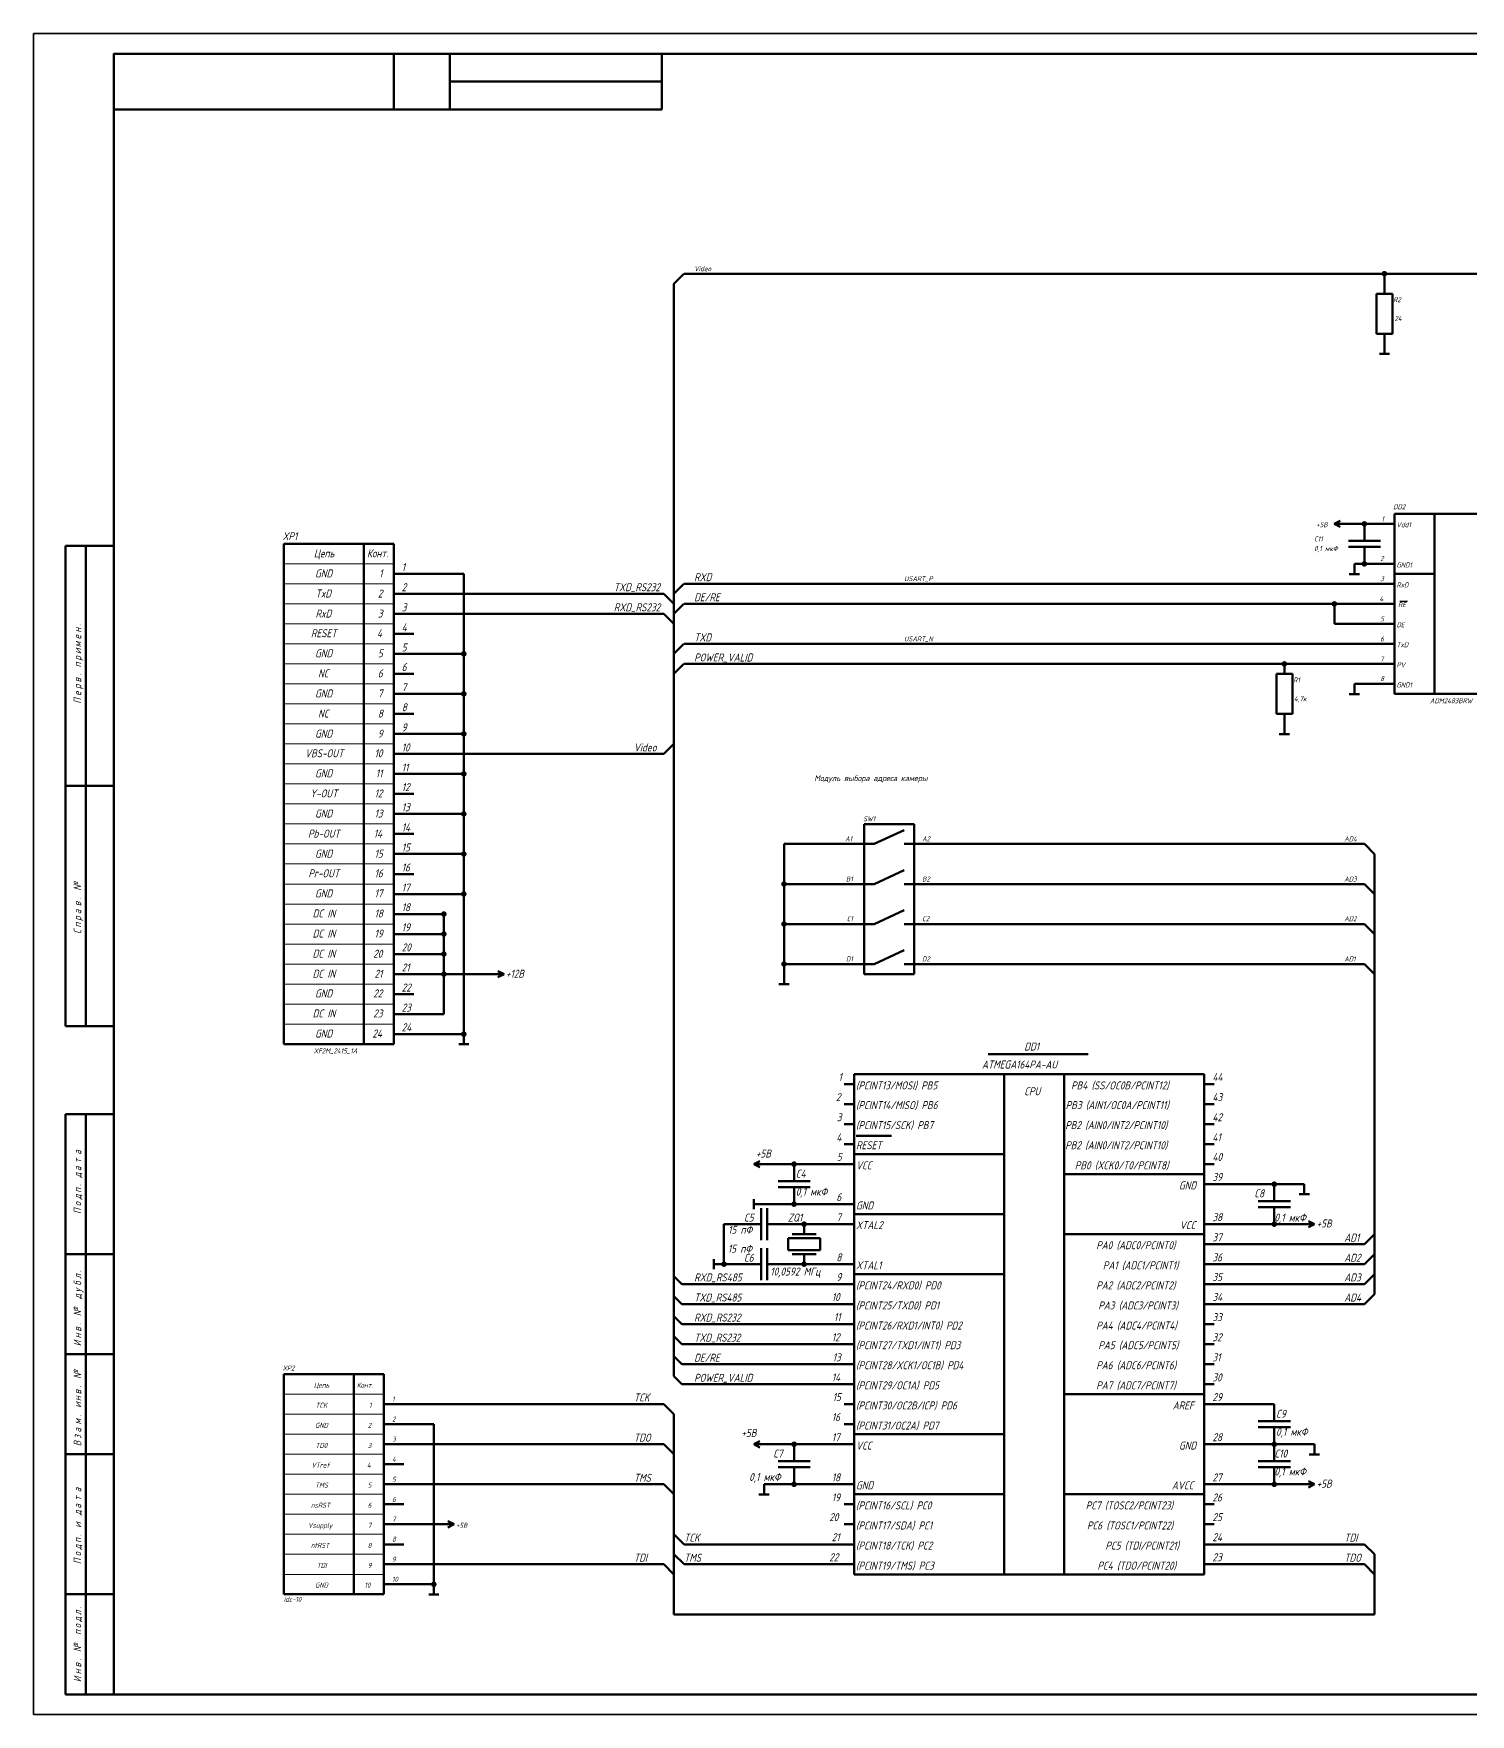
# Model space of a CAD drawing. Header units: inches. Extents: x 0 to 1073, y -1 to 420.
# Drawn here: x 0 to 359, y 0 to 420 of the extents above; entities that cross this region are included whole.
import ezdxf

# ---------------------------------------------------------------- set-up
doc = ezdxf.new("R2010")
doc.units = ezdxf.units.IN
for name, color, linetype, lineweight in [('bus', 5, 'Continuous', 80), ('OSN25', 2, 'Continuous', 20), ('OSN50', 3, 'Continuous', 50), ('TEXT', 1, 'Continuous', 30)]:
    doc.layers.add(name, color=color, linetype=linetype, lineweight=lineweight)
doc.layers.add('Sheet', color=255, linetype='Continuous')
doc.styles.add('E', font='simplex.shx', dxfattribs={"width": 0.8, "oblique": 15})

msp = doc.modelspace()

# ---------------------------------------------------------------- hatches: boundary and pattern name
at = {"layer": 'OSN50'}
for points in [[(338.2, 360, 1), (336.8, 360, 1)], [(333.2, 297.49, 1), (331.8, 297.49, 1)], [(333.2, 287.5, 1), (331.8, 287.5, 1)], [(325.7, 277.5, 1), (324.3, 277.5, 1)], [(108.21, 265, 1), (106.81, 265, 1)], [(313.21, 262.5, 1), (311.81, 262.5, 1)], [(108.21, 255, 1), (106.81, 255, 1)], [(108.21, 245, 1), (106.81, 245, 1)], [(108.21, 235, 1), (106.81, 235, 1)], [(108.21, 225, 1), (106.81, 225, 1)], [(108.21, 214.99, 1), (106.81, 214.99, 1)], [(188.21, 207.49, 1), (186.81, 207.49, 1)], [(108.21, 205, 1), (106.81, 205, 1)], [(103.22, 199.99, 1), (101.82, 199.99, 1)], [(188.21, 197.5, 1), (186.81, 197.5, 1)], [(103.22, 195, 1), (101.82, 195, 1)], [(103.22, 190, 1), (101.82, 190, 1)], [(103.22, 184.99, 1), (101.82, 184.99, 1)], [(188.21, 187.5, 1), (186.81, 187.5, 1)], [(108.21, 169.99, 1), (106.81, 169.99, 1)], [(190.71, 137.5, 1), (189.31, 137.5, 1)], [(310.7, 132.49, 1), (309.3, 132.49, 1)], [(190.71, 127.5, 1), (189.31, 127.5, 1)], [(193.22, 122.5, 1), (191.82, 122.5, 1)], [(310.7, 122.5, 1), (309.3, 122.5, 1)], [(173.21, 112.5, 1), (171.81, 112.5, 1)], [(193.22, 112.5, 1), (191.82, 112.5, 1)], [(190.71, 67.5, 1), (189.31, 67.5, 1)], [(310.7, 67.5, 1), (309.3, 67.5, 1)], [(190.71, 57.49, 1), (189.31, 57.49, 1)], [(310.7, 57.49, 1), (309.3, 57.49, 1)], [(100.71, 32.5, 1), (99.31, 32.5, 1)]]:
    msp.add_hatch(color=256, dxfattribs=at).paths.add_polyline_path(points)

# ---------------------------------------------------------------- linework, layer by layer
at = {"layer": 'bus'}
for p, q in [((160.01, 357.49), (160.01, 84.5)), ((335.01, 214.99), (335.01, 105)), ((160.01, 25), (160.01, 75)), ((335.01, 40), (335.01, 25)), ((335.01, 25), (160.01, 25))]:
    msp.add_line(p, q, dxfattribs=at)
at = {"layer": 'OSN25'}
for p, q in [((0.03, 420), (594, 420)), ((0.03, 0), (0.03, 420)), ((90.02, 287.5), (62.52, 287.5)), ((90.02, 282.5), (62.52, 282.5)), ((90.02, 277.5), (62.52, 277.5)), ((90.02, 272.5), (62.52, 272.5)), ((90.02, 267.5), (62.52, 267.5)), ((90.02, 262.5), (62.52, 262.5)), ((90.02, 257.5), (62.52, 257.5)), ((90.02, 252.5), (62.52, 252.5)), ((90.02, 247.5), (62.52, 247.5)), ((90.02, 242.5), (62.52, 242.5)), ((90.02, 237.5), (62.52, 237.5)), ((90.02, 232.5), (62.52, 232.5)), ((90.02, 227.5), (62.52, 227.5)), ((90.02, 222.5), (62.52, 222.5)), ((90.02, 217.5), (62.52, 217.5)), ((90.02, 212.5), (62.52, 212.5)), ((90.02, 207.5), (62.52, 207.5)), ((90.02, 202.5), (62.52, 202.5)), ((90.02, 197.5), (62.52, 197.5)), ((90.02, 192.49), (62.52, 192.49)), ((90.02, 187.5), (62.52, 187.5)), ((90.02, 182.5), (62.52, 182.5)), ((90.02, 177.49), (62.52, 177.49)), ((90.02, 172.5), (62.52, 172.5)), ((87.52, 79.99), (62.52, 79.99)), ((87.52, 75), (62.52, 75)), ((87.52, 70), (62.52, 70)), ((87.52, 64.99), (62.52, 64.99)), ((87.52, 60), (62.52, 60)), ((87.52, 55), (62.52, 55)), ((87.52, 49.99), (62.52, 49.99)), ((87.52, 45), (62.52, 45)), ((87.52, 40), (62.52, 40)), ((87.52, 34.99), (62.52, 34.99)), ((594, 0), (0.03, 0))]:
    msp.add_line(p, q, dxfattribs=at)
at = {"layer": 'OSN50'}
for p, q in [((20.03, 415), (20.03, 4.99)), ((20.04, 414.98), (588.98, 414.98)), ((90.02, 401), (90.02, 415)), ((104.02, 401), (104.02, 415)), ((157.01, 401), (157.01, 415)), ((104.02, 408), (157.01, 408)), ((20.02, 401), (90.02, 401)), ((90.02, 401), (104.02, 401)), ((104.02, 401), (157.01, 401)), ((160.01, 357.5), (162.51, 360)), ((337.5, 360), (162.52, 360)), ((337.5, 360), (337.5, 357.49)), ((405, 360), (337.5, 360)), ((337.5, 355), (337.5, 357.49)), ((337.5, 357.49), (337.5, 357.49)), ((339.5, 355), (335.5, 355)), ((335.5, 355), (335.5, 345)), ((339.5, 345), (339.5, 355)), ((335.5, 345), (339.5, 345)), ((337.5, 345), (337.5, 342.49)), ((337.5, 342.49), (337.5, 339.96)), ((336.24, 339.96), (338.77, 339.96)), ((324.96, 297.49), (326.49, 298.26)), ((340, 255), (340, 300)), ((340, 300), (370, 300)), ((350.01, 300), (350.01, 255)), ((324.96, 297.49), (326.49, 296.73)), ((327.51, 297.49), (324.96, 297.49)), ((327.51, 297.49), (332.5, 297.49)), ((332.5, 293.39), (332.5, 297.49)), ((332.5, 297.49), (335.01, 297.49)), ((340, 297.49), (335.01, 297.49)), ((8.02, 292), (20.02, 292)), ((8.02, 171.99), (8.02, 291.99)), ((13.03, 171.99), (13.03, 291.99)), ((62.52, 167.5), (62.52, 292.5)), ((62.52, 292.5), (90.02, 292.5)), ((82.52, 292.5), (82.52, 167.5)), ((90.02, 292.5), (90.02, 167.5)), ((336.51, 293.24), (328.5, 293.24)), ((328.5, 291.74), (336.51, 291.74)), ((332.5, 291.6), (332.5, 287.5)), ((330, 287.5), (330, 284.95)), ((332.5, 287.5), (330, 287.5)), ((335.01, 287.5), (332.5, 287.5)), ((340, 287.5), (335.01, 287.5)), ((90.02, 285), (95.02, 285)), ((95.02, 285), (107.51, 285)), ((107.51, 285), (107.51, 265)), ((160.01, 280), (162.51, 282.5)), ((335.01, 282.49), (162.52, 282.49)), ((328.74, 284.95), (331.27, 284.95)), ((340, 282.49), (335.01, 282.49)), ((350.01, 285), (340, 285)), ((90.02, 280), (95.02, 280)), ((157.52, 280), (95.02, 280)), ((157.52, 280), (160.01, 277.5)), ((160.01, 275), (162.51, 277.5)), ((162.52, 277.5), (325, 277.5)), ((325, 272.5), (325, 277.5)), ((325, 277.5), (335.01, 277.5)), ((340, 277.5), (335.01, 277.5)), ((90.02, 275), (95.02, 275)), ((95.02, 275), (157.52, 275)), ((157.52, 275), (160.01, 272.5)), ((90.02, 270), (95.02, 270)), ((335.01, 272.5), (325, 272.5)), ((340, 272.5), (335.01, 272.5)), ((90.02, 265), (95.02, 265)), ((95.02, 265), (107.51, 265)), ((107.51, 265), (107.51, 255)), ((160.01, 265), (162.51, 267.5)), ((162.52, 267.49), (335.01, 267.49)), ((340, 267.49), (335.01, 267.49)), ((160.01, 260), (162.51, 262.5)), ((162.52, 262.5), (312.51, 262.5)), ((312.51, 259.99), (312.51, 262.5)), ((335.01, 262.5), (312.51, 262.5)), ((340, 262.5), (335.01, 262.5)), ((90.02, 260), (95.02, 260)), ((314.51, 259.99), (310.51, 259.99)), ((310.51, 259.99), (310.51, 250)), ((314.51, 250), (314.51, 259.99)), ((330, 257.5), (330, 254.95)), ((330, 257.5), (335.01, 257.5)), ((340, 257.5), (335.01, 257.5)), ((90.02, 255), (95.02, 255)), ((95.02, 255), (107.51, 255)), ((107.51, 255), (107.51, 244.99)), ((328.74, 254.95), (331.27, 254.95)), ((340, 255), (370, 255)), ((90.02, 250), (95.02, 250)), ((310.51, 250), (314.51, 250)), ((312.51, 250), (312.51, 247.5)), ((90.02, 245), (95.02, 245)), ((95.02, 245), (107.51, 245)), ((107.51, 244.99), (107.51, 235)), ((311.24, 244.95), (313.78, 244.95)), ((312.51, 247.5), (312.51, 244.95)), ((90.02, 240), (95.02, 240)), ((95.02, 240), (157.52, 240)), ((157.52, 240), (160.01, 242.5)), ((8.02, 232), (20.02, 232)), ((90.02, 235), (95.02, 235)), ((95.02, 235), (107.51, 235)), ((107.51, 235), (107.51, 225)), ((90.02, 230), (95.02, 230)), ((90.02, 225), (95.02, 225)), ((95.02, 225), (107.51, 225)), ((107.51, 225), (107.51, 214.99)), ((90.02, 220), (95.02, 220)), ((207.52, 222.49), (220.01, 222.49)), ((207.52, 184.99), (207.52, 222.49)), ((207.52, 222.49), (207.52, 222.49)), ((210.01, 217.5), (217.51, 220.99)), ((220.01, 222.49), (220.01, 184.99)), ((90.02, 215), (95.02, 215)), ((95.02, 215), (107.51, 215)), ((107.51, 214.99), (107.51, 205)), ((202.51, 217.5), (187.51, 217.5)), ((187.51, 217.5), (187.51, 207.49)), ((207.51, 217.5), (202.51, 217.5)), ((207.51, 217.5), (210.01, 217.5)), ((217.51, 217.5), (220.01, 217.5)), ((220.01, 217.5), (225.01, 217.5)), ((225.01, 217.5), (332.5, 217.5)), ((332.5, 217.5), (335.01, 214.99)), ((90.02, 210), (95.02, 210)), ((210.01, 207.49), (217.51, 210.99)), ((202.51, 207.5), (187.51, 207.5)), ((187.51, 207.49), (187.51, 197.5)), ((207.51, 207.5), (202.51, 207.5)), ((207.51, 207.5), (210.01, 207.5)), ((217.51, 207.49), (220.01, 207.49)), ((220.01, 207.49), (225.01, 207.49)), ((332.5, 207.49), (225.01, 207.49)), ((332.5, 207.49), (335.01, 205)), ((90.02, 205), (95.02, 205)), ((107.51, 205), (95.02, 205)), ((107.51, 205), (107.51, 169.99)), ((90.02, 199.99), (95.02, 199.99)), ((95.02, 199.99), (102.52, 199.99)), ((102.52, 199.99), (102.52, 195)), ((202.51, 197.5), (187.51, 197.5)), ((187.51, 197.5), (187.51, 187.5)), ((207.52, 197.5), (202.51, 197.5)), ((207.52, 197.5), (210.01, 197.5)), ((210.01, 197.5), (217.51, 201)), ((217.51, 197.5), (220.01, 197.5)), ((220.01, 197.5), (225.01, 197.5)), ((225.01, 197.5), (332.5, 197.5)), ((332.5, 197.5), (335.01, 195)), ((90.02, 195), (95.02, 195)), ((102.52, 195), (95.02, 195)), ((102.52, 195), (102.52, 190)), ((90.02, 190), (95.02, 190)), ((95.02, 190), (102.52, 190)), ((102.52, 190), (102.52, 184.99)), ((210.01, 187.5), (217.51, 190.99)), ((90.02, 184.99), (95.02, 184.99)), ((95.02, 184.99), (102.52, 184.99)), ((115.01, 184.99), (102.52, 184.99)), ((102.52, 184.99), (102.52, 175)), ((115.01, 184.99), (117.56, 184.99)), ((117.56, 184.99), (116.03, 185.76)), ((117.56, 184.99), (116.03, 184.23)), ((202.51, 187.5), (187.51, 187.5)), ((187.51, 187.5), (187.51, 184.99)), ((187.51, 184.99), (187.51, 182.46)), ((207.52, 187.5), (202.51, 187.5)), ((207.52, 187.5), (210.01, 187.5)), ((220.01, 184.99), (207.52, 184.99)), ((217.51, 187.5), (220.01, 187.5)), ((220.01, 187.5), (225.01, 187.5)), ((332.5, 187.5), (225.01, 187.5)), ((332.5, 187.5), (335.01, 184.99)), ((186.25, 182.46), (188.78, 182.46)), ((90.02, 180), (95.02, 180)), ((90.02, 175), (95.02, 175)), ((102.52, 175), (95.02, 175)), ((20.03, 171.99), (8.02, 171.99)), ((90.02, 169.99), (95.02, 169.99)), ((95.02, 169.99), (107.51, 169.99)), ((107.51, 169.99), (107.51, 167.46)), ((90.02, 167.5), (62.52, 167.5)), ((106.25, 167.46), (108.79, 167.46)), ((238.51, 165), (263.51, 165)), ((205.01, 34.99), (205.01, 160)), ((205.01, 160), (292.51, 160)), ((242.5, 34.99), (242.5, 160)), ((257.5, 34.99), (257.5, 160)), ((292.51, 160), (292.51, 34.99)), ((205.01, 157.5), (202.51, 157.5)), ((292.51, 157.5), (295, 157.5)), ((205.01, 152.5), (202.51, 152.5)), ((292.51, 152.5), (295, 152.5)), ((8.02, 4.99), (8.02, 150)), ((8.02, 150), (20.03, 150)), ((13.03, 4.99), (13.03, 150)), ((205.01, 147.49), (202.51, 147.49)), ((292.51, 147.49), (295, 147.49)), ((207.23, 144.53), (205.52, 144.53)), ((208.73, 144.53), (207.23, 144.53)), ((210.44, 144.53), (208.73, 144.53)), ((211.96, 144.53), (210.44, 144.53)), ((214.36, 144.53), (211.96, 144.53)), ((205.01, 142.5), (202.51, 142.5)), ((202.51, 142.5), (202.51, 142.5)), ((205.01, 139.99), (242.5, 139.99)), ((292.51, 142.5), (295, 142.5)), ((179.97, 137.5), (181.5, 138.25)), ((179.97, 137.5), (181.5, 136.74)), ((182.51, 137.5), (179.97, 137.5)), ((190.01, 137.5), (182.51, 137.5)), ((190.01, 133.39), (190.01, 137.5)), ((202.51, 137.5), (190.01, 137.5)), ((205.01, 137.5), (202.51, 137.5)), ((292.51, 135), (257.5, 135)), ((292.51, 137.5), (295, 137.5)), ((194.02, 133.25), (186.01, 133.25)), ((186.01, 131.75), (194.02, 131.75)), ((190.01, 131.59), (190.01, 127.5)), ((292.51, 132.49), (295, 132.49)), ((295, 132.49), (310, 132.49)), ((310, 128.39), (310, 132.49)), ((317.5, 132.49), (310, 132.49)), ((317.5, 132.49), (317.5, 129.96)), ((179.97, 128.77), (179.97, 126.22)), ((182.51, 127.5), (179.97, 127.5)), ((181.76, 126.49), (181.76, 118.5)), ((182.51, 127.5), (190.01, 127.5)), ((183.27, 118.5), (183.27, 126.49)), ((190.01, 127.5), (202.51, 127.5)), ((205.01, 127.5), (202.51, 127.5)), ((314.01, 128.24), (306, 128.24)), ((306, 126.74), (314.01, 126.74)), ((310, 126.6), (310, 122.5)), ((316.23, 129.96), (318.78, 129.96)), ((172.51, 112.5), (172.51, 122.5)), ((172.51, 122.5), (177.52, 122.5)), ((181.62, 122.5), (177.52, 122.5)), ((183.41, 122.5), (187.51, 122.5)), ((187.51, 122.5), (192.52, 122.5)), ((192.52, 120), (192.52, 122.5)), ((192.52, 122.5), (202.51, 122.5)), ((205.01, 122.5), (202.51, 122.5)), ((205.01, 124.99), (242.5, 124.99)), ((292.51, 122.5), (295, 122.5)), ((295, 122.5), (310, 122.5)), ((310, 122.5), (317.5, 122.5)), ((317.5, 122.5), (320.05, 122.5)), ((320.05, 122.5), (318.52, 123.25)), ((320.05, 122.5), (318.52, 121.74)), ((188.52, 118.99), (188.52, 115.99)), ((188.52, 118.99), (196.51, 118.99)), ((195.51, 120), (189.51, 120)), ((196.51, 118.99), (196.51, 115.99)), ((292.51, 120), (257.5, 120)), ((332.5, 117.49), (335.01, 120)), ((8.02, 115), (20.03, 115)), ((169.98, 113.77), (169.98, 111.22)), ((181.76, 116.5), (181.76, 108.49)), ((183.27, 108.49), (183.27, 116.5)), ((196.51, 115.99), (188.52, 115.99)), ((189.51, 115), (192.52, 115)), ((192.52, 115), (192.52, 112.5)), ((195.51, 115), (192.52, 115)), ((292.51, 117.49), (295, 117.49)), ((295, 117.49), (332.5, 117.49)), ((332.5, 112.5), (335.01, 115)), ((162.01, 107.5), (160.01, 109.49)), ((172.51, 112.5), (169.98, 112.5)), ((177.52, 112.5), (172.51, 112.5)), ((181.62, 112.5), (177.52, 112.5)), ((183.41, 112.5), (187.51, 112.5)), ((187.51, 112.5), (192.52, 112.5)), ((192.52, 112.5), (202.51, 112.5)), ((205.01, 112.5), (202.51, 112.5)), ((205.01, 109.99), (242.5, 109.99)), ((292.51, 112.5), (295, 112.5)), ((332.5, 112.5), (295, 112.5)), ((335.01, 109.99), (332.5, 107.5)), ((162.01, 107.5), (202.51, 107.5)), ((205.01, 107.5), (202.51, 107.5)), ((202.51, 107.5), (202.51, 107.5)), ((292.51, 107.5), (295, 107.5)), ((295, 107.5), (332.5, 107.5)), ((335.01, 105), (332.5, 102.49)), ((160.01, 104.49), (162.01, 102.49)), ((162.01, 102.49), (202.51, 102.49)), ((205.01, 102.49), (202.51, 102.49)), ((202.51, 102.49), (202.51, 102.49)), ((292.51, 102.49), (295, 102.49)), ((332.5, 102.49), (295, 102.49)), ((160.01, 99.5), (162.01, 97.5)), ((162.01, 97.5), (202.51, 97.5)), ((205.01, 97.5), (202.51, 97.5)), ((292.51, 97.5), (295, 97.5)), ((160.01, 94.49), (162.01, 92.5)), ((162.01, 92.5), (202.51, 92.5)), ((205.01, 92.5), (202.51, 92.5)), ((292.51, 92.5), (295, 92.5)), ((8.02, 90), (20.03, 90)), ((162.01, 87.49), (160.01, 89.49)), ((160.01, 89.49), (160.01, 89.49)), ((62.52, 30), (62.52, 85)), ((62.52, 85), (87.52, 85)), ((80.02, 85), (80.02, 30)), ((87.52, 85), (87.52, 30)), ((162.01, 82.5), (160.01, 84.5)), ((162.01, 87.49), (202.51, 87.49)), ((205.01, 87.49), (202.51, 87.49)), ((292.51, 87.49), (295, 87.49)), ((162.01, 82.5), (202.51, 82.5)), ((205.01, 82.5), (202.51, 82.5)), ((292.51, 79.99), (257.5, 79.99)), ((292.51, 82.5), (295, 82.5)), ((87.52, 77.5), (92.52, 77.5)), ((92.52, 77.5), (157.52, 77.5)), ((157.52, 77.5), (160.01, 75)), ((205.01, 77.5), (202.51, 77.5)), ((292.51, 77.5), (295, 77.5)), ((295, 77.5), (310, 77.5)), ((310, 73.39), (310, 77.5)), ((87.52, 72.49), (92.52, 72.49)), ((92.52, 72.49), (100.01, 72.49)), ((100.01, 72.49), (100.01, 32.5)), ((205.01, 72.49), (202.51, 72.49)), ((314.01, 73.25), (306, 73.25)), ((306, 71.75), (314.01, 71.75)), ((310, 71.59), (310, 67.5)), ((87.52, 67.5), (92.52, 67.5)), ((92.52, 67.5), (157.52, 67.5)), ((157.52, 67.5), (160.01, 64.99)), ((179.97, 67.5), (181.5, 68.26)), ((179.97, 67.5), (181.5, 66.73)), ((182.51, 67.5), (179.97, 67.5)), ((190.01, 67.5), (182.51, 67.5)), ((190.01, 63.4), (190.01, 67.5)), ((202.51, 67.5), (190.01, 67.5)), ((205.01, 67.5), (202.51, 67.5)), ((205.01, 70), (242.5, 70)), ((292.51, 67.5), (295, 67.5)), ((295, 67.5), (310, 67.5)), ((310, 63.4), (310, 67.5)), ((320.01, 67.5), (310, 67.5)), ((320.01, 67.5), (320.01, 64.95)), ((8.02, 64.99), (20.03, 64.99)), ((194.02, 63.24), (186.01, 63.24)), ((314.01, 63.24), (306, 63.24)), ((318.74, 64.95), (321.28, 64.95)), ((87.52, 62.5), (92.52, 62.5)), ((186.01, 61.74), (194.02, 61.74)), ((190.01, 61.59), (190.01, 57.49)), ((306, 61.74), (314.01, 61.74)), ((310, 61.59), (310, 57.49)), ((87.52, 57.49), (92.52, 57.49)), ((157.52, 57.49), (92.52, 57.49)), ((157.52, 57.49), (160.01, 55)), ((181.24, 54.96), (183.79, 54.96)), ((182.51, 57.49), (182.51, 54.96)), ((182.51, 57.49), (190.01, 57.49)), ((202.51, 57.49), (190.01, 57.49)), ((205.01, 57.49), (202.51, 57.49)), ((205.01, 55), (242.5, 55)), ((292.51, 55), (257.5, 55)), ((292.51, 57.49), (295, 57.49)), ((295, 57.49), (310, 57.49)), ((310, 57.49), (317.5, 57.49)), ((317.5, 57.49), (320.05, 57.49)), ((320.05, 57.49), (318.52, 58.26)), ((320.05, 57.49), (318.52, 56.73)), ((87.52, 52.5), (92.52, 52.5)), ((205.01, 52.5), (202.51, 52.5)), ((292.51, 52.5), (295, 52.5)), ((87.52, 47.5), (92.52, 47.5)), ((102.52, 47.5), (92.52, 47.5)), ((102.52, 47.5), (105.06, 47.5)), ((105.06, 47.5), (103.53, 48.25)), ((105.06, 47.5), (103.53, 46.74)), ((205.01, 47.5), (202.51, 47.5)), ((292.51, 47.5), (295, 47.5)), ((87.52, 42.49), (92.52, 42.49)), ((160.01, 45), (162.52, 42.49)), ((162.52, 42.49), (202.51, 42.49)), ((205.01, 42.49), (202.51, 42.49)), ((292.51, 42.49), (295, 42.49)), ((332.5, 42.49), (295, 42.49)), ((332.5, 42.49), (335.01, 40)), ((160.01, 40), (162.52, 37.5)), ((87.52, 37.5), (92.52, 37.5)), ((92.52, 37.5), (157.52, 37.5)), ((157.52, 37.5), (160.01, 34.99)), ((162.52, 37.5), (162.52, 37.5)), ((162.52, 37.5), (167.01, 37.5)), ((167.01, 37.5), (167.01, 37.5)), ((167.01, 37.5), (202.51, 37.5)), ((205.01, 37.5), (202.51, 37.5)), ((292.51, 34.99), (205.01, 34.99)), ((292.51, 37.5), (295, 37.5)), ((332.5, 37.5), (295, 37.5)), ((332.5, 37.5), (335.01, 34.99)), ((8.02, 30), (20.03, 30)), ((87.52, 30), (62.52, 30)), ((87.52, 32.5), (92.52, 32.5)), ((92.52, 32.5), (100.01, 32.5)), ((98.75, 29.95), (101.3, 29.95)), ((100.01, 32.5), (100.01, 29.95)), ((20.03, 4.99), (8.02, 4.99)), ((20.04, 4.99), (588.98, 4.99))]:
    msp.add_line(p, q, dxfattribs=at)
at = {"layer": 'Sheet'}
for p, q in [((0.03, 420), (0.03, 0)), ((594, 420), (0.03, 420)), ((0.03, 420), (0.03, 420)), ((0.03, 420), (0.03, 420)), ((0.03, 420), (594, 420)), ((0.03, 0), (0.03, 420)), ((0.03, 420), (0.03, 420)), ((0.03, 420), (0.03, 0)), ((594, 420), (0.03, 420)), ((0.03, 420), (0.03, 420)), ((0.03, 420), (0.03, 420)), ((0.03, 420), (0.03, 420)), ((0.03, 0), (594, 0)), ((594, 0), (0.03, 0)), ((0.03, 0), (594, 0))]:
    msp.add_line(p, q, dxfattribs=at)

# ---------------------------------------------------------------- texts
at = {"layer": 'TEXT', "style": 'E', "oblique": 15, "width": 0.8}
for s, height, p in [('Video', 1.254, (165.04, 360.63)), ('R2', 1.254, (339.7, 352.89)), ('24', 1.254, (340.01, 348.19)), ('DD2', 1.254, (339.7, 301.15)), ('1', 1.25, (336.77, 298.12)), ('XP1', 2, (62.19, 293.41)), ('C11', 1.254, (319.94, 293.1)), ('+5В', 1.254, (320.47, 296.66)), ('Vdd1', 1.254, (340.53, 296.66)), ('Цепь', 2, (70.03, 289.13)), ('Конт.', 2, (83.3, 289.13)), ('0,1 мкФ', 1.254, (319.94, 290.7)), ('GND', 2, (70.34, 284.11)), ('1', 2, (86.34, 284.11)), ('1', 2, (91.98, 285.68)), ('2', 1.25, (336.46, 288.19)), ('GND1', 1.254, (340.53, 286.62)), ('2', 2, (91.98, 280.66)), ('TXD_RS232', 2, (144.97, 280.66)), ('RXD', 2, (165.04, 283.17)), ('USART_P', 1.254, (217.51, 283.17)), ('3', 1.25, (336.46, 283.17)), ('RxD', 1.254, (340.53, 281.6)), ('TxD', 2, (70.45, 279.09)), ('2', 2, (86.02, 279.09)), ('3', 2, (91.98, 275.64)), ('RXD_RS232', 2, (144.97, 275.64)), ('DE/RE', 2, (165.04, 278.15)), ('4', 1.25, (336.25, 278.15)), ('%%ORE', 1.254, (340.92, 276.69)), ('RxD', 2, (70.45, 274.08)), ('3', 2, (86.02, 274.08)), ('5', 1.25, (336.46, 273.14)), ('RESET', 2, (69.3, 269.16)), ('4', 2, (85.81, 269.16)), ('4', 2, (91.98, 270.63)), ('TXD', 2, (165.04, 268.12)), ('USART_N', 1.254, (217.51, 268.12)), ('6', 1.25, (336.46, 268.12)), ('DE', 1.254, (340.53, 271.67)), ('GND', 2, (70.34, 264.15)), ('5', 2, (86.02, 264.15)), ('5', 2, (91.98, 265.61)), ('POWER_VALID', 2, (165.04, 263.1)), ('TxD', 1.254, (340.53, 266.66)), ('NC', 2, (71.08, 259.13)), ('6', 2, (86.02, 259.13)), ('6', 2, (91.98, 260.7)), ('7', 1.25, (336.46, 263.1)), ('PV', 1.254, (340.53, 261.64)), ('7', 2, (91.98, 255.68)), ('R1', 1.254, (314.72, 257.87)), ('8', 1.25, (336.46, 258.19)), ('GND1', 1.254, (340.53, 256.62)), ('GND', 2, (70.34, 254.11)), ('7', 2, (86.02, 254.11)), ('8', 2, (91.98, 250.66)), ('4,7к', 1.254, (314.93, 253.17)), ('ADM2483BRW', 1.254, (348.9, 252.66)), ('NC', 2, (71.08, 249.09)), ('8', 2, (86.02, 249.09)), ('GND', 2, (70.34, 244.08)), ('9', 2, (86.02, 244.08)), ('9', 2, (91.98, 245.64)), ('VBS-OUT', 2, (67.83, 239.16)), ('10', 2, (85.19, 239.16)), ('10', 2, (91.98, 240.63)), ('Video', 2, (149.99, 240.63)), ('GND', 2, (70.34, 234.15)), ('11', 2, (85.5, 234.15)), ('11', 2, (91.98, 235.61)), ('Y-OUT', 2, (69.09, 229.13)), ('12', 2, (85.19, 229.13)), ('12', 2, (91.98, 230.7)), ('Модуль выбора адреса камеры', 1.4634, (195.04, 233.21)), ('13', 2, (91.98, 225.68)), ('GND', 2, (70.34, 224.11)), ('13', 2, (85.19, 224.11)), ('14', 2, (91.98, 220.66)), ('SW1', 1.254, (207.27, 223.17)), ('Pb-OUT', 2, (68.57, 219.09)), ('14', 2, (84.98, 219.09)), ('A1', 1.254, (202.77, 218.15)), ('A2', 1.254, (222.01, 218.15)), ('AD4', 1.254, (327.47, 218.15)), ('GND', 2, (70.34, 214.08)), ('15', 2, (85.19, 214.08)), ('15', 2, (91.98, 215.64)), ('Pr-OUT', 2, (68.67, 209.16)), ('16', 2, (85.19, 209.16)), ('16', 2, (91.98, 210.63)), ('GND', 2, (70.34, 204.15)), ('17', 2, (85.19, 204.15)), ('17', 2, (91.98, 205.61)), ('B1', 1.254, (202.98, 208.12)), ('B2', 1.254, (222.01, 208.12)), ('AD3', 1.254, (327.47, 208.12)), ('18', 2, (91.98, 200.7)), ('DC IN', 2, (69.72, 199.13)), ('18', 2, (85.19, 199.13)), ('19', 2, (91.98, 195.68)), ('C1', 1.254, (203.19, 198.19)), ('C2', 1.254, (222.01, 198.19)), ('AD2', 1.254, (327.47, 198.19)), ('DC IN', 2, (69.72, 194.11)), ('19', 2, (85.19, 194.11)), ('DC IN', 2, (69.72, 189.09)), ('20', 2, (84.87, 189.09)), ('20', 2, (91.98, 190.66)), ('D1', 1.254, (202.98, 188.15)), ('D2', 1.254, (222.01, 188.15)), ('AD1', 1.254, (327.47, 188.15)), ('DC IN', 2, (69.72, 184.08)), ('21', 2, (85.19, 184.08)), ('21', 2, (91.98, 185.64)), ('+12В', 2, (118.01, 184.08)), ('GND', 2, (70.34, 179.16)), ('22', 2, (84.87, 179.16)), ('22', 2, (91.98, 180.63)), ('23', 2, (91.98, 175.61)), ('DC IN', 2, (69.72, 174.15)), ('23', 2, (84.87, 174.15)), ('24', 2, (91.98, 170.7)), ('GND', 2, (70.34, 169.13)), ('24', 2, (84.66, 169.13)), ('DD1', 2, (247.51, 165.89)), ('1', 2, (201.1, 158.26)), ('ATMEGA164PA-AU', 2, (236.95, 161.39)), ('44', 2, (294.54, 158.26)), ('(PCINT13/MOSI) PB5', 2, (205.49, 156.17)), ('CPU', 2, (247.51, 154.7)), ('PB4 (SS/OC0B/PCINT12)', 2, (259.22, 156.17)), ('2', 2, (200.47, 153.24)), ('(PCINT14/MISO) PB6', 2, (205.49, 151.25)), ('PB3 (AIN1/OC0A/PCINT11)', 2, (257.86, 151.25)), ('43', 2, (294.54, 153.24)), ('3', 2, (200.68, 148.22)), ('(PCINT15/SCK) PB7', 2, (205.49, 146.24)), ('PB2 (AIN0/INT2/PCINT10)', 2, (257.75, 146.24)), ('42', 2, (294.54, 148.22)), ('4', 2, (200.58, 143.21)), ('RESET', 2, (205.49, 141.22)), ('PB2 (AIN0/INT2/PCINT10)', 2, (257.75, 141.22)), ('41', 2, (294.54, 143.21)), ('+5В', 2, (180.48, 139.14)), ('5', 2, (200.68, 138.29)), ('40', 2, (294.54, 138.29)), ('C4', 2, (190.44, 134.11)), ('VCC', 2, (205.49, 136.2)), ('PB0 (XCK0/T0/PCINT8)', 2, (260.16, 136.2)), ('39', 2, (294.54, 133.28)), ('0,1 мкФ', 2, (190.44, 129.62)), ('6', 2, (200.58, 128.26)), ('GND', 2, (286.18, 131.18)), ('C8', 2, (305, 129.2)), ('GND', 2, (205.49, 126.17)), ('15 пФ', 2, (173.52, 120.1)), ('C5', 2, (177.48, 123.14)), ('ZQ1', 2, (188.45, 123.14)), ('7', 2, (200.58, 123.24)), ('XTAL2', 2, (205.49, 121.25)), ('VCC', 2, (286.39, 121.25)), ('38', 2, (294.54, 123.24)), ('0,1 мкФ', 2, (310.01, 123.14)), ('+5В', 2, (320.57, 121.67)), ('PA0 (ADC0/PCINT0)', 2, (265.49, 116.24)), ('37', 2, (294.54, 118.22)), ('AD1', 2, (327.47, 118.12)), ('15 пФ', 2, (173.46, 115.37)), ('C6', 2, (177.48, 113.1)), ('8', 2, (200.58, 113.21)), ('PA1 (ADC1/PCINT1)', 2, (267.16, 111.22)), ('36', 2, (294.54, 113.21)), ('AD2', 2, (327.47, 113.1)), ('RXD_RS485', 2, (165.04, 108.19)), ('10,0592 МГц', 2, (184.07, 109.66)), ('9', 2, (200.58, 108.29)), ('XTAL1', 2, (205.49, 111.22)), ('35', 2, (294.54, 108.29)), ('AD3', 2, (327.47, 108.19)), ('TXD_RS485', 2, (165.04, 103.17)), ('10', 2, (199.43, 103.28)), ('(PCINT24/RXD0) PD0', 2, (205.49, 106.2)), ('PA2 (ADC2/PCINT2)', 2, (265.49, 106.2)), ('34', 2, (294.54, 103.28)), ('AD4', 2, (327.47, 103.17)), ('(PCINT25/TXD0) PD1', 2, (205.49, 101.18)), ('PA3 (ADC3/PCINT3)', 2, (266.01, 101.18)), ('RXD_RS232', 2, (165.04, 98.15)), ('11', 2, (199.95, 98.26)), ('(PCINT26/RXD1/INT0) PD2', 2, (205.49, 96.17)), ('PA4 (ADC4/PCINT4)', 2, (265.49, 96.17)), ('33', 2, (294.54, 98.26)), ('TXD_RS232', 2, (165.04, 93.14)), ('12', 2, (199.43, 93.24)), ('(PCINT27/TXD1/INT1) PD3', 2, (205.49, 91.25)), ('PA5 (ADC5/PCINT5)', 2, (266.01, 91.25)), ('32', 2, (294.54, 93.24)), ('DE/RE', 2, (165.04, 88.12)), ('13', 2, (199.64, 88.22)), ('(PCINT28/XCK1/OC1B) PD4', 2, (205.49, 86.24)), ('PA6 (ADC6/PCINT6)', 2, (265.49, 86.24)), ('31', 2, (294.54, 88.22)), ('XP2', 1.254, (62.19, 85.92)), ('POWER_VALID', 2, (165.04, 83.1)), ('14', 2, (199.43, 83.21)), ('30', 2, (294.54, 83.21)), ('Цепь', 1.254, (70.03, 81.64)), ('Конт.', 1.254, (80.8, 81.64)), ('TCK', 2, (149.99, 78.19)), ('15', 2, (199.64, 78.29)), ('(PCINT29/OC1A) PD5', 2, (205.49, 81.22)), ('PA7 (ADC7/PCINT7)', 2, (265.49, 81.22)), ('29', 2, (294.54, 78.29)), ('TCK', 1.254, (70.45, 76.62)), ('1', 1.25, (83.83, 76.62)), ('1', 1.25, (89.58, 78.19)), ('(PCINT30/OC2B/ICP) PD6', 2, (205.49, 76.2)), ('AREF', 2, (284.61, 76.2)), ('C9', 2, (310.43, 74.11)), ('GND', 1.254, (70.34, 71.6)), ('2', 1.25, (83.51, 71.6)), ('2', 1.25, (89.58, 73.17)), ('16', 2, (199.43, 73.28)), ('(PCINT31/OC2A) PD7', 2, (205.49, 71.18)), ('0,1 мкФ', 2, (310.43, 69.62)), ('TD0', 1.254, (70.45, 66.59)), ('3', 1.25, (83.51, 66.59)), ('3', 1.25, (89.58, 68.15)), ('TDO', 2, (149.99, 68.15)), ('+5В', 2, (176.84, 69.33)), ('17', 2, (199.43, 68.26)), ('VCC', 2, (205.49, 66.17)), ('GND', 2, (286.18, 66.17)), ('28', 2, (294.54, 68.26)), ('4', 1.25, (89.58, 63.14)), ('C7', 2, (184.79, 64.18)), ('C10', 2, (310.01, 64.18)), ('VTref', 1.254, (69.4, 61.67)), ('4', 1.25, (83.3, 61.67)), ('5', 1.25, (89.58, 58.12)), ('TMS', 2, (149.99, 58.12)), ('0,1 мкФ', 2, (178.79, 58.33)), ('18', 2, (199.43, 58.22)), ('27', 2, (294.54, 58.22)), ('0,1 мкФ', 2, (310.01, 59.69)), ('TMS', 1.254, (70.34, 56.66)), ('5', 1.25, (83.51, 56.66)), ('19', 2, (199.43, 53.21)), ('GND', 2, (205.49, 56.24)), ('AVCC', 2, (284.41, 56.24)), ('26', 2, (294.54, 53.21)), ('+5В', 2, (320.57, 56.66)), ('nsRST', 1.254, (69.3, 51.64)), ('6', 1.25, (83.51, 51.64)), ('6', 1.25, (89.58, 53.1)), ('(PCINT16/SCL) PC0', 2, (205.49, 51.22)), ('PC7 (TOSC2/PCINT23)', 2, (262.87, 51.22)), ('Vsupply', 1.254, (68.57, 46.62)), ('7', 1.25, (83.51, 46.62)), ('7', 1.25, (89.58, 48.19)), ('+5В', 1.254, (105.57, 46.62)), ('20', 2, (198.8, 48.29)), ('(PCINT17/SDA) PC1', 2, (205.49, 46.2)), ('PC6 (TOSC1/PCINT22)', 2, (263.19, 46.2)), ('25', 2, (294.54, 48.29)), ('ntRST', 1.254, (69.3, 41.6)), ('8', 1.25, (83.51, 41.6)), ('8', 1.25, (89.58, 43.17)), ('TCK', 2, (162.53, 43.17)), ('21', 2, (199.43, 43.28)), ('(PCINT18/TCK) PC2', 2, (205.49, 41.18)), ('PC5 (TDI/PCINT21)', 2, (267.79, 41.18)), ('24', 2, (294.54, 43.28)), ('TDI', 2, (327.47, 43.17)), ('TDI', 1.254, (70.76, 36.59)), ('9', 1.25, (83.51, 36.59)), ('9', 1.25, (89.58, 38.15)), ('TDI', 2, (149.99, 38.15)), ('TMS', 2, (162.53, 38.15)), ('22', 2, (198.8, 38.26)), ('(PCINT19/TMS) PC3', 2, (205.49, 36.17)), ('PC4 (TDO/PCINT20)', 2, (265.8, 36.17)), ('23', 2, (294.54, 38.26)), ('TDO', 2, (327.47, 38.15)), ('10', 1.254, (89.58, 33.14)), ('GND', 1.254, (70.34, 31.67)), ('10', 1.254, (82.68, 31.67)), ('idc-10', 1.254, (62.5, 28.12))]:
    msp.add_text(s, height=height, dxfattribs=at).set_placement(p)
for s, p in [('н', (11.92, 270.31)), ('е', (11.92, 268.64)), ('.', (11.92, 271.99)), ('м', (11.92, 266.66)), ('и', (11.92, 264.98)), ('р', (11.92, 263.31)), ('п', (11.92, 261.64)), ('в', (11.92, 257.87)), ('р', (11.92, 256.2)), ('.', (11.92, 259.55)), ('П', (11.92, 252.54)), ('е', (11.92, 254.53)), ('№', (11.92, 205.82)), ('в', (11.92, 201.95)), ('.', (11.92, 203.62)), ('а', (11.92, 199.97)), ('п', (11.92, 196.62)), ('р', (11.92, 198.29)), ('С', (11.92, 195.05)), ('а', (11.92, 139.86)), ('т', (11.92, 137.77)), ('а', (11.92, 135.78)), ('д', (11.92, 134.11)), ('п', (11.92, 130.35)), ('.', (11.92, 132.02)), ('П', (11.92, 125.02)), ('д', (11.92, 128.68)), ('о', (11.92, 127)), ('л', (11.92, 108.82)), ('.', (11.92, 110.49)), ('б', (11.92, 107.14)), ('д', (11.92, 103.8)), ('у', (11.92, 105.47)), ('№', (11.92, 99.51)), ('в', (11.92, 95.64)), ('.', (11.92, 97.32)), ('И', (11.92, 91.99)), ('н', (11.92, 93.97)), ('№', (11.92, 83.83)), ('в', (11.92, 79.97)), ('.', (11.92, 81.64)), ('н', (11.92, 78.29)), ('и', (11.92, 76.62)), ('м', (11.92, 72.44)), ('а', (11.92, 70.45)), ('.', (11.92, 74.43)), ('В', (11.92, 67)), ('з', (11.92, 68.89)), ('а', (11.92, 55.51)), ('т', (11.92, 53.41)), ('а', (11.92, 51.43)), ('д', (11.92, 49.76)), ('и', (11.92, 46.62)), ('п', (11.92, 42.86)), ('д', (11.92, 41.18)), ('.', (11.92, 44.53)), ('П', (11.92, 37.53)), ('о', (11.92, 39.51)), ('л', (11.92, 24.77)), ('.', (11.92, 26.45)), ('д', (11.92, 23.1)), ('о', (11.92, 21.53)), ('п', (11.92, 19.86)), ('№', (11.92, 15.57)), ('в', (11.92, 11.71)), ('.', (11.92, 13.38)), ('И', (11.92, 8.05)), ('н', (11.92, 10.03))]:
    msp.add_text(s, height=1.88, rotation=90, dxfattribs=at).set_placement(p)
at = {"layer": 'TEXT', "insert": (69.97, 166.42), "char_height": 1.2544, "width": 14.4878, "attachment_point": 1, "style": 'E'}
msp.add_mtext('XF2M_2415_1A', dxfattribs=at)

doc.saveas('drawing.dxf')
